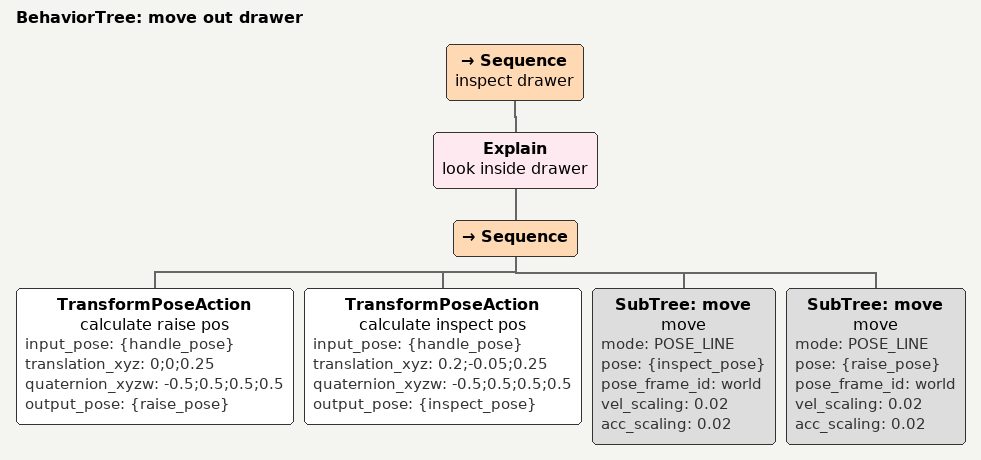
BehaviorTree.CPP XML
<root>
    <!--
    inputs:
      - tag_pose
      - handle_pose
  -->
    <BehaviorTree ID="move out drawer">
        <Sequence name="inspect drawer">
            <Explain name="look inside drawer">

                <Sequence>

                    <TransformPoseAction
                        name="calculate raise pos"
                        input_pose="{handle_pose}"
                        translation_xyz="0;0;0.25"
                        quaternion_xyzw="-0.5;0.5;0.5;0.5"
                        output_pose="{raise_pose}"
                    />

                    <TransformPoseAction
                        name="calculate inspect pos"
                        input_pose="{handle_pose}"
                        translation_xyz="0.2;-0.05;0.25"
                        quaternion_xyzw="-0.5;0.5;0.5;0.5"
                        output_pose="{inspect_pose}"
                    />

                    <SubTree
                        ID="move"
                        name="move"
                        mode="POSE_LINE"
                        pose="{inspect_pose}"
                        pose_frame_id="world"
                        vel_scaling="0.02"
                        acc_scaling="0.02"
                    />

                    <SubTree
                        ID="move"
                        name="move"
                        mode="POSE_LINE"
                        pose="{raise_pose}"
                        pose_frame_id="world"
                        vel_scaling="0.02"
                        acc_scaling="0.02"
                    />

                </Sequence>

            </Explain>

        </Sequence>
    </BehaviorTree>

</root>
